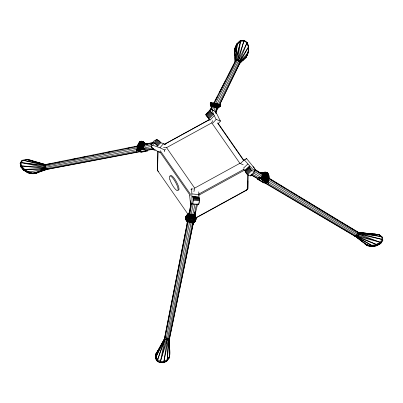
<?xml version="1.0" encoding="UTF-8"?>
<svg xmlns="http://www.w3.org/2000/svg" width="403" height="403" viewBox="0 0 403 403"><rect width="100%" height="100%" fill="white"/><g stroke="black" fill="none" stroke-linecap="round" stroke-linejoin="round"><path stroke-width="0.6" d="M235.135 61.417C233.896 54.244 234.249 45.902 240.218 40.829L240.551 41.338L235.105 61.891L235.115 48.869L236.788 43.957L240.218 40.829L243.971 40.28L247.064 42.461C250.313 48.37 248.389 56.42 242.843 60.243L241.729 60.425M268.343 179.31L268.877 175.491C268.408 170.006 263.008 173.421 259.965 172.847M259.804 177.824L258.902 177.683C262.222 178.076 263.663 182.816 267.239 182.352L268.877 175.491L268.877 177.028L268.569 176.972M188.105 214.401L157.533 170.479L157.83 151.387M158.041 151.105L157.533 170.479L158.339 171.562M189.707 211.907C188.463 214.537 183.939 216.361 186 220.098L194.594 222.174L195.112 221.574L193.173 223.005L192.846 224.295L193.027 223.207L195.042 221.66L195.858 219.852L195.838 217.494L194.896 215.006L195.269 212.734L195.158 213.671M195.269 212.734L194.79 214.441C196.044 216.597 196.538 219.479 195.042 221.66L185.728 219.408L185.793 216.995L186.382 215.67L195.913 218.063L195.979 219.025L186.121 216.119L185.904 216.582L185.738 217.061L195.929 219.444M247.613 173.985L247.205 189.612L246.359 190.342L195.465 218.26M247.85 180.977L247.845 188.821L247.205 189.612L195.883 217.761M248.223 174.444L247.845 188.821L246.359 190.342M187.158 224.058L187.224 221.852L192.624 223.151L192.558 225.363L193.092 223.705M187.466 222.265L187.445 222.99L187.521 221.947L186.498 220.693L187.466 222.265L187.113 221.338M189.929 211.474L189.959 210.431L188.921 213.655L194.322 214.96L195.359 211.736L194.639 214.93M193.208 223.207L192.871 224.259M269.179 178.267L358.715 232.556L359.098 234.299L358.539 235.428L356.62 236.757L354.564 236.037L250.918 174.781M210.346 103.163L210.285 103.46L210.411 103.002L220.612 105.39L220.471 105.843L210.285 103.46L210.809 102.71L220.637 105.007L220.527 105.546L210.346 103.163L211.414 107.248C210.986 106.004 209.142 103.269 211.137 102.7L220.491 104.886C220.94 107.379 216.401 107.631 216.507 110.306M159.422 348.409L155.699 354.041C154.44 357.557 156.354 361.682 160.021 362.685L163.467 362.72L166.615 361.199L167.144 360.499L168.343 339.925L192.266 223.836M169.048 340.414L169.089 338.167M234.742 50.642L234.571 53.539L234.627 48.839L236.788 43.957L240.218 40.829M246.732 43.146L247.064 42.461L246.974 42.869C249.633 47.373 248.238 52.622 246.258 57.045L239.468 62.964M245.941 56.561L246.258 57.045L248.268 52.108L248.374 50.37M248.439 49.211L248.575 46.899L247.004 42.653L243.971 40.28L238.46 61.014L216.905 104.377M234.682 55.271L234.284 54.178L234.627 48.839L235.115 48.869L235.156 51.997M187.596 221.428L164.54 338.591L156.314 353.597L156.047 356.801L157.618 359.703L160.49 361.32L163.996 361.36L167.19 359.814L169.023 339.618L169.623 338.067L193.415 222.683M167.144 360.499L163.739 362.151L160.006 362.106L156.948 360.383L155.427 357.95L155.699 354.041L157.855 351.109L156.364 353.633M190.982 223.121L167.618 338.424L160.021 362.685L163.467 362.72L166.968 360.947L169.089 358.101L169.32 355.899M168.62 358.519C171.708 352.927 168.212 345.275 169.119 339.175M235.105 61.891L237.211 44.265L240.551 41.338L244.072 40.824L246.974 42.869L239.362 61.951L218.547 104.397M163.845 362.337L166.615 361.199L169.31 357.602L169.734 353.879L168.786 338.505L166.333 338.147L164.721 337.341L187.591 221.192M210.301 103.4L210.24 103.883L220.527 105.546L220.471 105.843M211.449 107.656L211.525 107.082M155.77 354.645L155.362 357.416L156.963 360.836L159.966 362.524L163.623 362.564L168.343 339.925L167.618 338.424L166.041 339.855L160.49 361.32L188.015 222.919M164.827 337.034L164.464 339.034L157.618 359.703L156.948 360.383L156.047 356.801L164.54 338.591L156.314 353.597L155.362 357.416L156.047 356.801L165.275 337.749M163.996 361.36L167.129 339.986L169.023 339.618L169.623 338.067L169.023 339.618L169.31 357.602M138.264 144.879C138.249 141.745 142.103 139.831 144.133 142.506L143.12 148.883L143.639 148.964L138.627 150.712L137.609 150.677L137.146 150.047L137.433 150.314L136.985 150.853L137.146 150.047L137.373 150.505L138.39 150.561L143.513 148.682L144.712 148.783L143.639 148.964L143.695 147.508M143.876 146.339L144.415 142.823L144.133 142.506L142.783 149.377L142.113 149.382L143.211 141.755L145.271 143.564L144.415 142.823L143.216 149.175L142.743 149.085L143.795 142.168L142.773 141.513L141.015 150.077L140.063 150.163L141.579 141.186L143.322 141.851L141.614 149.861L141.005 149.84L142.319 141.332L142.773 141.513M164.721 337.341L164.464 339.034L167.129 339.986M142.047 141.367L140.531 150.007L142.39 141.443L141.71 141.337M169.734 353.879L169.225 357.093L167.19 359.814M169.089 358.101L169.734 354.212L169.431 354.796M268.977 178.867L357.733 232.667L359.128 233.377L382.069 239.417L382.759 240.007L380.744 243.059L376.321 244.465L355.224 236.244L265.396 182.881L263.612 182.856L257.582 179.234L257.759 178.186M262.182 176.267L262.408 174.917M264.59 182.635L264.796 181.405M190.433 200.639L190.468 202.135M166.041 339.855L189.425 222.783M219.141 104.871L220.491 104.886L220.617 105.485L220.678 105.173L210.573 102.81M220.637 105.007L220.587 105.319L220.491 104.886M189.319 212.784L190.946 203.555M189.339 213.021L191.087 203.137M164.409 151.735L164.716 150.037L165.507 149.125M185.738 217.061L185.642 217.459L195.803 219.907L195.923 219L185.904 216.582M189.994 213.283L191.798 203.485M210.356 103.294L210.507 103.118M220.612 105.39L220.557 105.682L220.678 105.173M216.587 110.135L217.106 108.387L220.37 105.757L220.345 106.019L210.301 103.682L210.255 104.14L220.204 105.949L220.184 106.211L210.321 104.513L210.346 104.004L219.993 106.412L210.421 104.352L210.447 104.971L210.537 104.72L219.257 106.785L219.63 106.483M191.289 213.761L193.218 204.019M137.342 150.777L137.156 150.077L137.438 150.279M136.325 151.407L137.755 144.652L137.509 145.881M141.906 141.226L140.108 150.364L139.614 150.294L141.579 141.186L141.176 141.196L139.388 150.561L138.627 150.712L138.39 150.561L140.36 141.423L141.055 141.398M193.41 222.446L169.517 338.379L168.786 338.505M189.435 212.804L186.121 216.119L195.994 218.602M267.919 181.023L268.892 176.464L268.6 176.564M193.908 191.657L194.664 188.11L166.56 147.664L163.497 147.72M137.766 147.176L138.012 146.027M140.138 141.841L139.463 142.118L137.64 150.586L137.871 150.747L139.906 141.7L140.138 141.841L139.055 142.692L137.458 150.526M140.854 141.246L139.06 150.631M192.856 214.104L195.077 203.782M212.799 103.39L210.809 102.71M194.422 213.6L196.654 203.898M267.93 173.451L266.061 182.227L262.706 180.176L264.7 172.177L267.32 172.605L265.144 181.768L266.494 182.363L267.733 182.388L267.396 182.327M259.134 172.544L262.963 173.149L261.804 178.02L258.519 177.501M266.796 172.509L264.831 181.572L264.297 181.436L266.585 172.267L267.32 172.605M265.622 182.03L267.537 173.008M266.494 182.363L268.489 173.96L268.736 174.66L266.892 182.413L266.061 182.227M266.892 182.413L267.537 182.156L268.892 176.464M268.393 183.828L268.131 181.834L269.29 176.967L269.552 178.957M197.641 203.913L195.032 214.653L195.158 214.275M198.689 203.631L198.966 202.502M266.091 172.272L265.239 172.116L263.189 180.594L263.633 180.952L264.041 181.018L266.454 172.368M265.239 172.116L264.166 172.298L262.242 179.748L263.245 180.368L265.768 172.121L263.638 180.7L266.227 172.182L263.965 181.199L264.439 181.31M192.846 224.295L192.966 223.816M210.759 109.465L211.731 105.959L217.152 107.223L216.189 111.51M216.346 110.15L217.152 107.223M216.512 110.8L216.592 110.503M137.655 147.302L137.922 146.42L45.816 165.023L44.35 165.205L21.087 162.636L20.15 163.27L20.749 166.746L23.681 170.293L23.958 170.192L21.858 167.648M21.505 167.225L20.749 166.746L20.875 166.489L24.477 169.391L46.929 169.275L139.277 151.578L141.322 152.238L147.508 150.924L147.82 149.896M192.387 196.422L198.538 197.072C200.548 199.027 199.445 202.387 198.608 204.593L192.458 203.943C193.233 201.908 194.599 197.792 192.08 196.352M137.045 149.437L45.604 167.411L21.656 165.965L20.875 166.489L23.832 170.071L28.719 171.94L33.509 173.114L46.582 169.467L140.315 151.659L140.859 149.856M143.846 145.987L144.113 145.105M210.855 109.455L211.278 108.049L210.094 110.039M216.663 108.946L216.92 109.923L215.832 112.956M263.094 173.703L263.446 172.534L264.7 172.177L262.378 179.547L261.204 178.63L263.099 172.716L264.166 172.298L261.809 179.31L262.862 180.025M262.207 176.63L262.736 174.877M244.072 40.824L237.705 59.609L215.393 103.873M185.566 218.104L195.621 220.532L195.803 219.907M166.56 147.664L211.776 122.865L212.577 120.547M235.256 61.473L237.211 44.265L236.788 43.957L234.627 48.839L234.284 54.178M157.618 359.703L165.013 339.497M137.64 150.586L137.201 150.344L138.692 143.428L138.944 143.614M20.397 163.719L20.15 163.27L22.155 160.374L26.507 159.371L31.051 160.303L45.61 164.62L26.507 159.371L25.817 159.855M215.625 113.067L216.92 109.923M234.843 48.909L236.717 44.657M215.011 111.908L216.28 109.032M242.823 59.966L242.843 60.243L246.162 56.894L248.354 52.103L246.293 56.652L239.317 63.734L239.332 64.314L219.61 104.992M45.589 164.676L22.86 160.223L21.087 162.636L21.656 165.965L24.477 169.391L28.719 171.94L45.549 169.27L47.791 169.346L47.438 169.023L46.582 169.467L45.549 169.27L44.627 168.484L43.962 166.061L45.181 164.605L137.524 145.957M185.697 217.398L185.592 218.738L195.379 221.101L195.621 220.532M210.537 104.72L210.623 105.46L218.849 107.082L218.401 107.712L211.207 106.125L211.036 106.352L211.011 105.782L218.849 107.082L219.257 106.785L210.744 105.238L210.84 105.964L218.285 107.46L218.008 107.974L217.524 107.918L216.93 108.996M248.575 46.899L239.755 62.44L239.332 64.314L239.755 62.44L239.578 61.105L238.697 60.067L246.974 42.869M219.484 104.73L239.684 63.16L239.362 61.951L237.705 59.609L240.551 41.338L236.506 59.81L214.154 103.586M218.512 107.253L216.532 110.17M213.807 110.659L215.434 107.319M214.023 103.188L214.587 102.08M215.152 100.972L217.419 96.544M219.68 92.116L225.06 81.597M227.322 77.164L227.891 76.061M228.456 74.953L233.549 64.989M234.118 63.881L234.682 62.772M213.605 103.435L235.035 61.614L235.957 60.823L237.211 60.601L239.578 61.105L248.48 46.934M268.751 180.212L357.547 233.775L380.175 242.279L380.875 243.367L376.724 245.346L371.662 245.372L356.62 236.757L354.564 236.037L355.224 236.244L356.101 235.841L356.947 234.939L357.733 232.667L357.461 231.906L340.187 221.615M212.149 110.11L213.922 106.82M189.606 195.158L190.342 202.371L190.896 203.797L191.773 202.895L192.045 201.772L191.687 188.846L193.415 189.032M160.031 347.346L160.646 346.278M210.719 109.989L212.124 107.571M212.98 107.148L211.253 106.745L211.409 106.488L211.414 107.248M195.042 221.66L195.379 221.101M356.796 231.7L357.864 232.405L378.87 234.581L381.591 236.601L382.069 239.417L380.175 242.279C375.641 245.588 368.579 246.727 364 243.004L355.743 236.314M376.941 245.498L380.266 243.603L381.611 241.578M380.266 243.603L380.714 243.548L382.85 240.374L382.251 237.009L378.87 234.581L357.864 232.405L357.461 231.906M185.592 218.738L186.428 220.779L194.039 222.617L194.594 222.174M166.107 361.244L166.827 360.277M242.843 60.243L243.125 59.896L239.236 63.78M186.609 215.363L188.433 213.761L195.269 215.454L195.913 218.063L186.685 215.257L195.838 217.494M193.425 222.864L192.936 223.846M139.277 151.578L138.305 150.717L46.133 168.57L45.549 169.27L33.509 173.114L33.197 173.738L27.837 172.726L27.691 172.383M195.173 213.182L194.79 214.441L195.097 215.383L191.093 214.21M160.182 152.813L152.203 148.183L151.447 146.208L153.533 144.299M152.737 145.211L159.941 147.775L163.502 143.669L165.623 144.677M380.714 243.548L376.951 245.598L372.13 246.48C365.682 245.15 360.786 240.571 355.743 236.611L371.662 245.372L371.808 246.253L376.724 245.346L380.744 243.059M46.189 164.792L46.501 164.434L51.67 163.633M155.286 150.077L154.163 150.193L151.82 147.624L150.979 144.435L154.117 140.843L156.817 139.453L159.643 141.262L161.024 143.322M150.979 144.435L153.679 143.05L156.817 139.453M153.679 143.05L154.435 143.352L157.578 139.76M154.435 143.352L155.175 143.765L158.314 140.173M155.175 143.765L155.87 144.269L159.009 140.677M160.666 142.602L157.523 146.198L156.505 144.853L159.643 141.262M157.059 145.503L160.203 141.911M138.39 150.561L137.987 150.596M46.501 164.434L45.816 165.023L45.604 167.411L44.627 168.484L24.477 169.391L23.681 170.293M209.847 110.084L211.444 112.538L213.333 114.276L209.187 118.779L207.298 117.041L205.701 114.588L209.847 110.084L211.253 109.178L212.713 110.231M207.525 113.228L208.351 112.326M205.963 115.162L210.104 110.664M206.321 115.777L210.467 111.273M206.774 116.407L210.915 111.903M207.298 117.041L211.444 112.538M207.888 117.656L212.033 113.157M208.527 118.24L212.668 113.742M209.983 120.245L214.22 115.641L212.31 111.072L212.119 110.346L212.416 109.979C217.041 111.354 217.988 117.475 220.506 121.046L217.963 123.812M212.764 123.101L216.154 119.414L220.506 121.046M190.916 189.642L191.687 188.846M189.148 213.192L188.433 213.761L195.294 215.756L188.065 213.983L195.561 216.406L187.516 214.401L195.722 216.94L187.022 214.87M240.667 163.255L244.278 159.89L246.565 158.555L254.379 168.106L255.028 169.069L255.049 170.398L254.409 170.414L252.651 169.124L244.278 159.89M245.664 159.392L246.565 158.555M243.336 168.247L247.855 164.041M245.039 170.791L249.452 166.676L249.371 166.137L244.959 170.252C245.412 173.013 247.578 175.381 250.364 175.925L254.777 171.814L255.003 169.754M245.226 171.386L249.638 167.275L249.452 166.676M245.513 172.031L249.925 167.92L249.638 167.275M245.89 172.701L250.303 168.59L249.925 167.92M246.349 173.381L250.767 169.27L250.303 168.59M246.878 174.046L251.296 169.935L250.767 169.27M247.462 174.685L251.875 170.575L254.777 171.814M238.621 42.587L240.289 41.051M244.49 58.43L246.162 56.894M27.837 172.726L33.197 173.738L37.106 172.857L47.438 169.023M205.701 114.588L207.112 113.676M262.051 173.104L263.497 172.524L261.915 179.043L261.497 178.972L263.446 172.534M376.357 245.603L372.13 246.48L376.724 245.346L377.017 245.654C372.76 246.812 367.561 246.938 364.337 243.402L367.707 245.77L371.808 246.253L367.259 245.538L367.088 244.817L355.743 236.611M44.053 167.31L21.087 162.636L43.962 166.061L45.816 165.023L26.507 159.371M164.071 144.44L209.318 119.62M164.056 144.606L210.013 119.404M194.664 188.11L239.881 163.311L243.251 164.817M198.518 194.196L244.47 168.988M198.649 195.299L244.45 170.177M257.582 179.234L259.361 179.264L260.424 178.776L251.905 173.91M262.046 173.053L263.099 172.716L261.658 178.725L260.257 177.899M265.396 182.881L266.454 182.393L356.101 235.841L380.175 242.279L356.947 234.939L268.025 181.622M28.049 172.832L33.197 173.738L28.719 171.94L28.331 172.721L23.832 170.071L28.049 172.832L23.641 170.242L20.875 166.489M264.937 181.844L264.831 181.572M197.304 204.603L197.954 204.366M46.582 169.467L37.474 172.59L33.509 173.114L37.106 172.857L32.305 173.643M260.308 173.053L261.517 173.164L260.061 172.811L260.403 173.018M267.244 182.257L267.537 182.156M145.518 144.244L153.608 142.194M144.682 144.964L152.682 142.989M22.004 160.747L23.092 160.495M32.794 173.809L37.106 172.857M144.319 146.284L151.629 144.601M364.337 243.402L367.707 245.77L369.108 245.644M140.315 151.659L153.578 149.13M140.758 152.072L146.944 150.762L147.508 150.924M144.46 147.871L151.785 146.339M139.906 141.7L140.597 141.559M54.753 163.008L59.684 162.011M66.46 160.636L67.694 160.389M72.621 159.387L77.552 158.389M80.635 157.764L85.562 156.767M92.342 155.397L93.577 155.145M100.352 153.775L103.435 153.15M108.362 152.153L111.445 151.528M128.083 148.158L129.318 147.911M134.244 146.909L137.327 146.289M137.524 147.74L45.489 166.117L43.962 166.061M152.495 147.891L144.496 149.402L145.463 150.264L146.506 150.344L146.944 150.762M145.463 150.264L153.608 148.833M241.518 40.874L242.742 40.693M267.32 182.211L267.678 182.166M141.483 149.654L142.209 149.624L143.629 142.058L145.271 143.564M47.791 169.346L46.929 169.275L46.133 168.57L21.656 165.965M144.783 148.621L143.513 148.682M378.87 234.581L357.864 232.405L359.678 232.733M191.994 193.898L198.911 194.629L198.966 198.266M192.669 196.634L198.82 197.289M192.926 196.986L199.077 197.636M193.143 197.46L199.294 198.11M193.319 198.044L199.47 198.694M193.45 198.729L199.601 199.379M193.526 199.485L199.676 200.14M193.551 200.301L199.702 200.956M191.349 203.641L193.344 203.858M197.037 204.25L198.266 204.381L197.818 204.533L197.445 204.069M190.896 203.797L192.307 204.009M139.186 150.405L139.614 150.294M157.628 361.148L157.195 361.093L155.427 357.95M359.128 233.377L381.591 236.601L382.351 237.432M35.897 172.806L36.602 172.912M259.739 178.615L261.93 178.962M267.149 181.677L268.131 181.834M247.926 52.052L248.268 52.108M375.974 234.314L374.639 233.901M377.102 234.496L379.354 234.858L381.404 236.727M371.788 246.072L372.856 246.243M261.381 178.403L259.245 177.889M220.144 105.158L220.436 105.208L220.204 104.82M190.967 222.547L193.349 222.96L187.037 221.433M381.591 236.601L358.715 232.556L357.733 232.667L359.098 234.299L382.069 239.417M214.361 107.032L217.907 107.682L216.079 107.258M26.044 159.467L31.051 160.303L32.139 160.898M148.087 144.073L144.249 143.256L143.191 148.163L146.48 148.863M146.289 143.811L147.291 144.067M143.015 149.039L144.662 149.387M136.698 149.558L137.685 149.77M191.168 214.371L192.725 214.708M189.546 222.164L191.108 222.501M213.036 106.548L211.207 106.125L211.253 106.745M216.844 107.702L218.008 107.974M44.35 165.205L22.86 160.223L22.155 160.374L20.266 162.948L20.961 166.993M213.268 102.881L218.693 104.15M213.993 103.702L215.751 104.11M214.467 107.203L215.691 107.485M193.067 214.562L194.896 215.006M190.11 214.295L193.677 215.343M186.382 215.67L195.939 218.582M146.843 144.078L145.241 143.513L145.74 143.811M160.157 142.415L163.502 143.669M235.957 60.823L235.554 60.636L236.506 59.81L237.705 59.609L238.697 60.067M159.941 147.775L164.716 150.037M251.265 174.756L259.361 179.264M25.555 171.134L27.157 172.071M253.054 172.686L260.403 177.053M258.066 179.259L264.096 182.876M269.98 178.997L286.059 188.755M287.132 189.405L288.739 190.382M289.812 191.032L297.313 195.586M298.386 196.236L299.993 197.213M301.066 197.863L311.247 204.044M312.32 204.699L339.114 220.965M254.384 171.436L261.663 175.945M192.458 203.943L191.153 203.953L190.659 202.553M255.154 170.278L261.89 174.59M254.958 169.668L260.217 173.068M254.787 169.265L261.557 173.658M252.908 166.666L253.825 167.285L254.228 168.383M138.39 144.339L138.672 144.541M367.42 245.15L368.312 245.815M216.557 113.651L215.454 112.583M155.87 144.269L156.505 144.853M243.684 169.512L245.684 171.633M248.354 52.103L239.755 62.44L239.317 63.734L246.293 56.652L239.755 62.44L239.362 61.951M251.296 169.935L251.875 170.575M211.137 102.7L211.499 103.138M157.351 169.512L157.895 170.247M218.184 123.373L243.931 160.424M217.464 122.88L243.593 160.485M211.776 122.865L239.881 163.311M160.238 150.712L190.664 194.493M159.517 151.286L190.271 195.546M356.101 235.841L356.62 236.757M185.728 219.408L186.06 220.013M214.22 115.641L216.154 119.414M356.947 234.939L357.637 236.324L376.321 244.465L376.724 245.346M45.604 167.411L46.133 168.57M208.366 117.852L209.323 120.134M382.759 240.007L382.573 240.732L382.291 239.07M217.524 107.918L217.595 108.226M262.963 173.149L263.088 174.096M250.293 175.315L250.364 175.925M198.739 191.823L198.911 194.629M218.849 107.082L218.869 107.374M187.521 221.947L187.536 222.542M170.444 175.768A8.297 2.06 61.3 0 1 176.418 181.758A8.297 2.06 61.3 0 1 178.393 190.166M169.93 179.733A8.297 2.06 61.3 0 0 177.511 190.649A8.297 2.06 61.3 0 0 173.869 179.547A8.297 2.06 61.3 0 0 169.93 179.733"/></g></svg>
